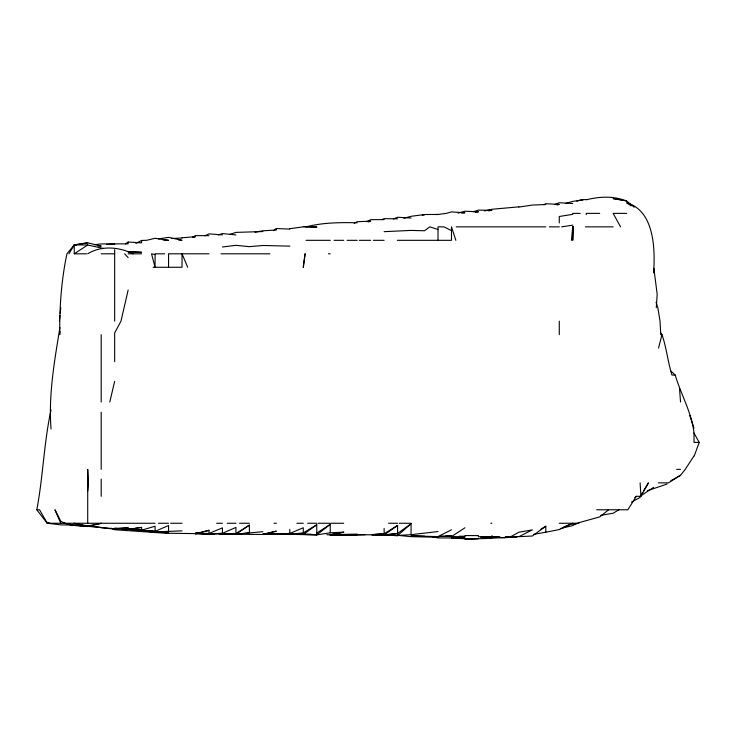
<?xml version="1.0" encoding="UTF-8"?>
<svg xmlns="http://www.w3.org/2000/svg" width="736" height="736" viewBox="0 0 736 736"><rect width="100%" height="100%" fill="white"/><g stroke="black" fill="none" stroke-linecap="round" stroke-linejoin="round"><path stroke-width="1.1" d="M653.66 268.382L653.586 272.808C655.288 249.32 654.451 210.634 626.64 202.796L631.129 205.887M573.445 226.854L572.746 240.322L572.746 226.854L573.445 226.854L572.746 226.854L571.403 240.322M656.3 307.685L657.174 294.216L653.862 268.392M59.984 331.264L59.726 334.632C59.478 307.602 61.29 280.278 66.939 253.8L74.244 244.932L87.713 242.816L101.191 246.109L97.824 245.953M87.713 491.271L88.44 482.844L87.713 469.366L87.713 523.259M59.404 321.163L59.975 315.551M60.205 313.306L60.766 307.685M51.032 409.86C43.875 442.851 43.111 476.698 36.8 509.781L47.196 523.259M114.66 381.368L109.793 402.003M59.938 327.456C54.501 360.962 48.383 394.873 51.042 428.95M128.138 290.067L120.98 321.163L114.66 332.957L114.66 361.578M658.536 348.11L661.977 334.632L660.689 332.93M694.269 455.897L699.2 442.419L694.002 433.035C691.84 412.684 680.91 394.514 675.206 375.056L671.131 371.211M634.708 497.711L636.318 496.312L640.946 496.312L648.471 482.844L643.696 490.535M68.936 253.8L74.244 244.913L87.713 242.816M641.304 494.39L642.5 492.467M636.318 496.312L627.872 509.781L596.684 509.781M694.002 455.897L685.234 469.366L680.533 475.3L668.5 482.844L658.334 482.844M397.596 535.817L384.128 534.686L397.596 535.495L411.065 523.774L411.065 534.686L397.596 535.44L371.772 534.676L384.128 534.98L397.596 533.453L411.065 523.774M608.608 509.781L599.693 516.92L576.822 523.259L572.746 525.578L560.308 528.568M289.809 534.345L303.287 532.855L303.287 527.749L289.809 533.462L276.34 534.088L316.756 534.87L330.234 524.391L330.234 532.8L316.756 534.87L289.809 534.014L311.144 534.18M273.645 230.644L276.34 228.556L289.809 229.08M533.453 534.4L545.799 532.202L545.799 526.212L532.33 536.02L518.852 536.682L532.33 529.883L518.852 532.229L510.738 536.728L505.384 536.728M125.442 243.966L128.138 242.043L141.606 242.871L141.606 240.442L146.547 240.322L155.084 238.28L168.553 240.322L162.941 239.954M292.054 533.977L303.287 534.456L316.756 524.796L316.756 534.87M397.596 535.44L397.596 525.44L384.128 534.98L371.772 534.704M195.5 533.278L208.978 533.793L222.447 533.342L235.916 527.418L235.916 534.308L249.394 532.726L249.394 525.099L235.916 534.308L195.5 533.37L208.978 533.49L222.447 527.841L222.447 533.342L208.978 533.894L195.5 533.398L214.59 533.683M641.01 495.714L653.586 487.388M87.713 244.987L74.244 244.913L74.244 253.8L87.713 244.987L103.436 248.464M464.959 527.786L451.49 536.572L441.388 536.158M316.756 533.057L330.234 524.391M222.447 534.281L235.916 533.591L249.394 525.099M540.988 529.202L545.799 526.212M330.234 532.8L343.703 532.156L330.234 534.796L370.65 534.787L384.128 533.72L397.596 525.44M303.287 532.855L316.756 524.796M618.921 509.781L613.162 513.231L600.815 515.329M670.91 480.682L680.533 475.3M543.876 204.746L545.799 203.697L559.277 204.396L557.198 204.967M631.451 502.09L640.108 497.426L640.108 496.312M366.804 221.729L370.65 219.678L384.128 219.632M192.519 237.176L195.5 235.603L208.978 235.676M354.218 223.275L357.181 221.738L370.65 221.14L368.58 222.014M135.838 243.395L141.606 240.442M424.543 536.194L411.065 535.928L438.012 536.599L451.49 529.791M204.829 235.86L208.978 233.882L222.447 234.885M382.048 219.567L384.128 218.666L397.596 218.822M87.713 253.8C101.402 245.327 119.076 246.891 133.05 253.8L128.138 251.694L141.606 252.292L128.138 251.795M393.447 218.969L397.596 217.258L411.065 218.012M193.513 237.461L195.5 236.642L182.031 237.811M563.417 527.105L572.746 523.259L559.277 529.589L545.799 532.202M555.128 204.396L559.277 202.74L572.746 203.522M647.367 490.756L667.055 484.021M218.298 234.996L222.447 233.56L235.916 234.913M229.706 234.453L235.916 232.392L262.862 231.546M473.128 211.738L478.437 210.11L491.906 210.349L488.538 210.855M576.849 201.167L580.943 199.907L586.224 199.474M458.142 213.109L464.959 211.195L478.437 211.839L475.254 212.299M565.496 203.421L572.746 201.397L582.986 199.907M403.816 218.316L411.065 216.31L424.543 214.507L438.012 214.461L446.329 213.376L451.49 211.904L464.959 212.787L461.619 213.035M195.5 533.858L208.978 530.297L208.978 533.49L195.5 533.775L208.978 530.297M306.139 226.854C322.699 222.52 340.152 222.41 357.181 222.769M484.656 210.928L491.906 209.272L518.852 206.844M572.746 524.51L578.947 523.259M330.234 534.722L343.703 532.156M422.298 215.298L424.543 214.884M255.006 232.18L262.862 230.791L276.34 230.009L276.34 228.556M586.224 199.815C599.748 196.448 613.622 195.794 626.64 201.002L634.22 207.23M121.403 528.779L128.138 529.442L141.606 527.381L141.606 530.178L114.66 528.503L128.138 527.868L128.138 529.488L121.403 528.788L155.084 531.364L168.553 525.513L168.553 531.42L155.084 532.073L122.526 528.788M158.452 238.915L168.553 237.351L182.031 240.322L178.664 239.918M128.138 529.442L141.606 527.381M561.614 226.854L572.746 225.161M518.852 207.083L532.33 205.068L545.799 204.516M289.809 228.712L303.287 226.854L316.756 226.854M411.065 534.686L438.012 531.548M222.447 246.992L235.916 245.346L249.394 246.67L262.862 245.484L289.809 246.137M94.456 244.702L101.191 243.92L128.138 243.846L128.138 242.043M397.596 533.453L384.128 534.962L384.128 528.43M262.862 531.696L235.916 534.235L262.862 534.492L276.34 531.134L262.862 534.364L276.34 533.802L271.851 533.876M518.208 536.728L506.451 537.574L517.077 536.728C495.273 537.869 473.294 540.049 451.49 537.869L464.959 537.97L438.012 537.933L432.786 536.93M371.772 534.575L384.128 533.72M128.138 527.868L114.66 528.761L74.244 525.145M106.803 244.444L114.66 244.021M171.92 238.51L182.031 237.986M384.128 231.674L411.065 230.405L424.543 230.764L429.76 226.854L438.012 229.512M438.012 536.599L451.49 535.928L451.49 536.572L464.959 536.783M331.356 534.63L357.181 534.097M182.031 530.858L160.696 531.686M225.814 533.977L219.08 533.977M228.059 533.894L235.916 533.591M365.038 534.704L330.234 535.468L357.181 534.686M343.703 535.164L356.058 534.722M158.452 531.76L141.606 531.033L168.553 532.708L141.606 530.638L155.084 531.364L155.084 526.222L141.606 530.178L122.526 528.853M435.767 214.535L438.012 214.461M266.239 533.968L262.862 534.023L303.287 534.051L296.553 533.968M343.703 534.768L347.07 534.704M445.878 535.964L451.49 535.928M580.207 213.376L572.746 213.376L572.746 214.36L559.277 216.485L559.277 222.934M599.693 213.376L586.224 213.376L586.224 214.664M626.64 213.376L613.162 213.376L620.531 226.854M456.191 226.854L545.799 226.854M549.304 226.854L559.277 226.854M585.46 226.854L613.162 226.854M306.084 240.322L330.234 240.322M334.098 240.322L343.703 240.322M347.079 240.322L357.181 240.322M359.297 240.322L370.65 240.322M373.364 240.322L384.128 240.322M397.348 240.322L451.49 240.322L451.49 226.854L455.842 240.322M74.244 253.8L86.462 253.8M101.191 253.8L114.66 253.8M128.138 253.8L141.606 253.8M164.643 253.8L155.084 253.8L155.084 267.269L151.524 253.8L155.084 254.628M153.134 267.269L182.031 267.269L182.031 253.8L208.978 253.8M221.021 253.8L269.9 253.8M328.44 253.8L330.234 253.8M675.206 375.056L671.959 375.056C667.782 361.634 666.568 347.944 661.977 334.632L660.772 334.632L660.036 321.163L657.837 307.685L656.07 302.229M699.2 442.419L694.03 442.419L694.002 433.035M676.651 469.366L680.533 469.366M36.8 509.781L39.542 509.781L47.297 523.259L60.766 524.86L73.122 525.127M47.297 523.259L155.084 523.259M158.47 523.259L168.553 523.259M170.623 523.259L182.031 523.259M216.614 523.259L222.447 523.259M227.222 523.259L235.916 523.259M239.513 523.259L249.394 523.259M274.013 523.259L276.34 523.259M296.875 523.259L303.287 523.259M307.666 523.259L316.756 523.259M318.016 523.259L330.234 523.259M331.117 523.259L343.703 523.259M388.599 523.259L397.596 523.259M399.234 523.259L411.065 523.259M490.802 523.259L491.906 523.259M559.277 523.259L576.822 523.259M499.891 536.728L478.437 536.728L478.437 535.596L464.959 535.569M168.553 533.25L214.59 533.876L195.5 533.37M459.347 536.185L464.959 536.259M491.906 537.326L505.384 537.685L482.926 536.93M316.756 227.323L303.287 226.504M166.308 532.257L141.606 530.638M74.244 244.932L76.489 245.024M293.176 533.986L303.287 534.456M272.973 533.977L289.809 533.462L289.809 529.442M101.191 527.583C87.934 524.694 72.8 528.282 60.766 521.171L54.961 509.781L60.766 523.259M326.867 534.686L330.234 534.888M76.489 525.099L83.223 525.55L77.611 525.145M168.553 533.444L114.66 529.736L111.55 528.236M480.682 536.884L491.906 537.648L480.82 536.884M388.617 534.722L393.107 535.026M74.244 525.118L87.713 526.12M412.197 535.422L416.686 535.799L413.319 535.449M119.149 528.604L114.66 528.117M433.835 536.921L438.012 537.289L411.065 536.654L398.719 535.449M101.191 527.684L114.66 529.138M621.764 199.907L613.162 198.61L626.64 201.002M64.004 523.259L73.223 524.934M164.064 532.422L166.308 532.836M47.297 522.348L49.965 523.259M451.49 230.644L443.955 226.854L438.012 226.854L438.012 240.322M182.031 254.343L180.964 253.8L168.553 253.8L168.553 267.269M124.632 253.8L128.138 257.591M182.031 253.8L187.689 267.269M689.733 415.472L694.002 428.094M679.512 388.525L680.533 402.003M640.108 482.844L640.946 496.312M559.277 321.163L559.277 334.632M491.906 535.606L491.906 536.728M114.66 249.568L114.66 321.163M101.191 334.632L101.191 402.003M101.191 412.197L101.191 469.366M101.191 479.072L101.191 496.312M305.09 253.8L303.287 267.269L305.09 253.8M101.191 523.305L87.713 526.599L74.244 523.259L87.713 525.992L101.191 523.305M478.437 538.577L464.959 539.056L478.437 538.577M168.553 532.588L155.084 531.87L168.553 532.588M91.08 526.074L88.835 525.881L91.08 526.074"/></g></svg>
